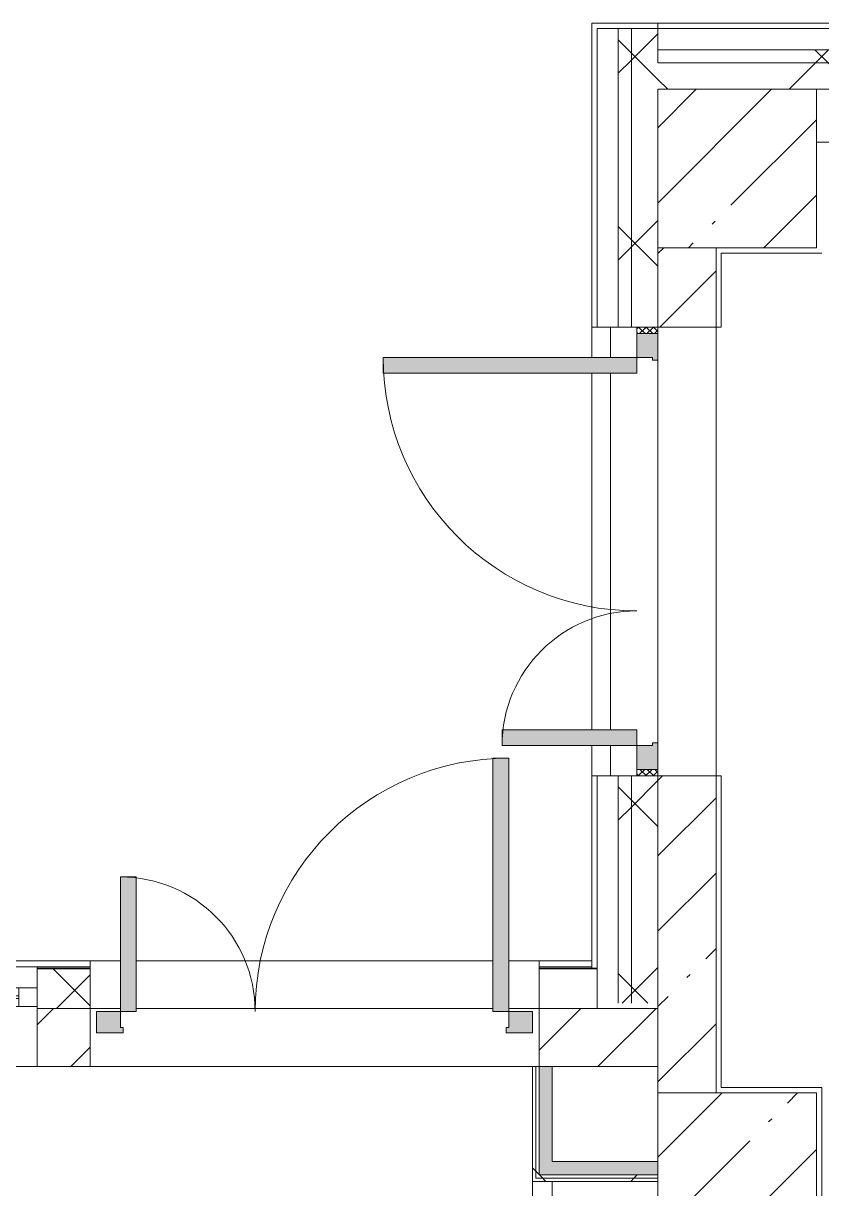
# Model space of a CAD drawing. Header units: millimetres. Extents: x -4185 to 186529, y -8553 to 29097.
# Drawn here: x 99276 to 102299, y 22937 to 27350 of the extents above; entities that cross this region are included whole.
import ezdxf

# ---------------------------------------------------------------- set-up
doc = ezdxf.new("R2010")
doc.units = ezdxf.units.MM
for name, color, linetype, lineweight, true_color in [('A-DOOR-3', 7, 'Continuous', 5, 0xaaaaaa), ('A-DOOR-4', 7, 'Continuous', 5, 0xe2e2e2), ('A-DOOR-FRAM-3', 7, 'Continuous', 5, 0xaaaaaa), ('A-FLOR-1', 7, 'Continuous', 5, 0xaaaaaa), ('A-WALL-4', 7, 'Continuous', 5, 0x737373), ('I-WALL-2', 7, 'Continuous', 9, 0xe7e7e7)]:
    doc.layers.add(name, color=color, linetype=linetype, lineweight=lineweight, true_color=true_color)
for name, color, linetype, lineweight in [('A-GLAZ-2', 7, 'Continuous', 5), ('A-WALL', 7, 'Continuous', 9), ('A-WALL-2', 7, 'Continuous', 5), ('I-WALL-3', 7, 'Continuous', 5), ('S-COLS-2', 7, 'Continuous', 5), ('S-STRS-MBND-2', 7, 'Continuous', 5)]:
    doc.layers.add(name, color=color, linetype=linetype, lineweight=lineweight)
pattern_1 = [(45, (59518.7, 0), (-353.5534, 353.5534), []), (135, (59518.7, 0), (-353.5534, -353.5534), [])]
pattern_2 = [(45, (59518.7, 0), (-285.123, 285.123), []), (45, (59803.8, 0), (-285.123, 285.123), [504.031, -100.806, 16.764, -84.042])]
pattern_3 = [(45, (59518.7, 0), (-530.33, 530.33), []), (135, (59518.7, 0), (-530.33, -530.33), [])]

# ---------------------------------------------------------------- blocks, each defined once
blk = doc.blocks.new('BSC_Колонна _Прямоугольная - 600х600-V165-1_10_1_птичка')
at = {"layer": 'S-COLS-2'}
h = blk.add_hatch(dxfattribs=at)
h.set_pattern_fill('FP_131', color=256, style=0, pattern_type=2)
h.set_pattern_definition([(45, (-42460, -26800), (-285.123, 285.123), []), (45, (-42174.88, -26800), (-285.123, 285.123), [504.031, -100.806, 16.764, -84.042])])
h.paths.add_polyline_path([(-60, -300), (300, -300), (300, 300), (-300, 300), (-300, -300), (-80, -300)])
for p, q in [((300, 300), (-300, 300)), ((-300, 300), (-300, -300)), ((300, -300), (300, 300)), ((-300, -300), (300, -300))]:
    blk.add_line(p, q, dxfattribs=at)
blk = doc.blocks.new('BSC_Колонна _Прямоугольная - 600х600-V169-1_10_1_птичка')
at = {"layer": 'S-COLS-2'}
h = blk.add_hatch(dxfattribs=at)
h.set_pattern_fill('FP_137', color=256, style=0, pattern_type=2)
h.set_pattern_definition([(45, (-42460, -23000), (-285.123, 285.123), []), (45, (-42174.88, -23000), (-285.123, 285.123), [504.031, -100.806, 16.764, -84.042])])
h.paths.add_polyline_path([(300, -300), (300, 300), (-300, 300), (-300, -300), (172.1, -300)])
for p, q in [((300, 300), (-300, 300)), ((-300, 300), (-300, -300)), ((300, -300), (300, 300)), ((-300, -300), (300, -300))]:
    blk.add_line(p, q, dxfattribs=at)
blk = doc.blocks.new('110_Дверь_СКБ_2Ст_Наружная - ДН-1_л__ Двухстворчатая 1350 х3200 _ЛК_ в свету с верхним остеклением 2-22448815-1_10_1_птичка')
at = {"layer": 'A-DOOR-4'}
for points in [[(754.5, -91), (754.5, 869), (694.5, 869), (694.5, -91)], [(-655.5, -91), (-655.5, 419), (-715.5, 419), (-715.5, -91)]]:
    blk.add_hatch(color=256, dxfattribs=at).paths.add_polyline_path(points)
h = blk.add_hatch(color=256, dxfattribs=at)
h.paths.add_polyline_path([(754.5, -171), (844.5, -171), (844.5, -91), (754.5, -91), (754.5, -151), (744.5, -151), (744.5, -171)])
h.paths.add_polyline_path([(-715.5, -171), (-705.5, -171), (-705.5, -151), (-715.5, -151), (-715.5, -91), (-805.5, -91), (-805.5, -171)])
at = {"layer": 'A-DOOR-3'}
for p, q in [((754.5, 869), (694.5, 869)), ((694.5, 869), (694.5, -91)), ((754.5, -91), (754.5, 869)), ((-715.5, 419), (-715.5, -91)), ((-655.5, 419), (-715.5, 419)), ((-655.5, -91), (-655.5, 419)), ((-715.5, -91), (-655.5, -91)), ((694.5, -91), (754.5, -91))]:
    blk.add_line(p, q, dxfattribs=at)
for centre, radius, start, end in [((754.5, -91), 960, 90, 180), ((-715.5, -91), 510, 0, 90)]:
    blk.add_arc(centre, radius, start, end, dxfattribs=at)
at = {"layer": 'A-DOOR-FRAM-3'}
for p, q in [((-715.5, -91), (-805.5, -91)), ((-805.5, -91), (-805.5, -171)), ((-715.5, -151), (-715.5, -91)), ((754.5, -91), (754.5, -151)), ((844.5, -91), (754.5, -91)), ((844.5, -171), (844.5, -91)), ((-805.5, -171), (-705.5, -171)), ((-705.5, -151), (-715.5, -151)), ((-705.5, -171), (-705.5, -151)), ((754.5, -151), (744.5, -151)), ((744.5, -151), (744.5, -171)), ((744.5, -171), (844.5, -171))]:
    blk.add_line(p, q, dxfattribs=at)
blk = doc.blocks.new('120_Окно_СКБ_1Ст - 120_Окно_СКБ_1Ст 900х2500_h_ глухое-23537403-1_10_1_птичка')
at = {"layer": 'A-GLAZ-2'}
for p, q in [((-450, -67), (-450, 3)), ((-450, 3), (-380, 3)), ((450, 3), (-450, 3)), ((-380, 3), (-380, -67)), ((380, -67), (380, 3)), ((380, 3), (450, 3)), ((450, 3), (450, -67)), ((380, -27), (-380, -27)), ((380, -37), (-380, -37)), ((-380, -67), (-450, -67)), ((-450, -67), (450, -67)), ((450, -67), (380, -67))]:
    blk.add_line(p, q, dxfattribs=at)
blk = doc.blocks.new('110_Дверь_СКБ_2Ст_Наружная - ДН-1_л__ Двухстворчатая 1350 х3200 _ЛК_ в свету с верхним остеклением EI30-23529464-1_10_1_птичка')
at = {"layer": 'A-DOOR-3'}
h = blk.add_hatch(dxfattribs=at)
h.set_pattern_fill('FP_190', color=256, style=0, pattern_type=2)
h.set_pattern_definition([(135, (1451.41, 189.685), (-14.14214, -14.14214), []), (225, (1451.41, 189.685), (14.14214, -14.14214), [])])
h.paths.add_polyline_path([(844.5, -125), (869.5, -125), (869.5, -45), (844.5, -45), (844.5, -105)])
at = {"layer": 'A-DOOR-4'}
for points in [[(694.5, 105), (694.5, -45), (754.5, -45), (754.5, 915), (694.5, 915), (694.5, 125)], [(-715.5, -25), (-715.5, -45), (-655.5, -45), (-655.5, 465), (-715.5, 465), (-715.5, 12.4)]]:
    blk.add_hatch(color=256, dxfattribs=at).paths.add_polyline_path(points)
h = blk.add_hatch(color=256, dxfattribs=at)
h.paths.add_polyline_path([(-805.5, -125), (-705.5, -125), (-705.5, -105), (-715.5, -105), (-715.5, -45), (-805.5, -45)])
h.paths.add_polyline_path([(744.5, -125), (844.5, -125), (844.5, -45), (754.5, -45), (754.5, -105), (744.5, -105)])
at = {"layer": 'A-DOOR-FRAM-3'}
h = blk.add_hatch(dxfattribs=at)
h.set_pattern_fill('FP_191', color=256, style=0, pattern_type=2)
h.set_pattern_definition([(45, (-671.384, 189.685), (-14.1421, 14.1421), []), (135, (-671.384, 189.685), (-14.1421, -14.1421), [])])
h.paths.add_polyline_path([(-830.5, -45), (-830.5, -125), (-805.5, -125), (-805.5, -45)])
at = {"layer": 'A-DOOR-3'}
for p, q in [((754.5, 915), (694.5, 915)), ((694.5, 915), (694.5, -45)), ((754.5, -45), (754.5, 915)), ((-715.5, 465), (-715.5, -45)), ((-655.5, 465), (-715.5, 465)), ((-655.5, -45), (-655.5, 465)), ((-715.5, -45), (-655.5, -45)), ((694.5, -45), (754.5, -45))]:
    blk.add_line(p, q, dxfattribs=at)
for centre, radius, start, end in [((754.5, -45), 960, 90, 180), ((-715.5, -45), 510, 0, 90)]:
    blk.add_arc(centre, radius, start, end, dxfattribs=at)
at = {"layer": 'A-DOOR-FRAM-3'}
for p, q in [((-805.5, -45), (-830.5, -45)), ((-830.5, -45), (-830.5, -125)), ((-715.5, -45), (-805.5, -45)), ((-805.5, -45), (-805.5, -125)), ((-805.5, -125), (-805.5, -45)), ((-715.5, -105), (-715.5, -45)), ((754.5, -45), (754.5, -105)), ((844.5, -45), (754.5, -45)), ((844.5, -125), (844.5, -45)), ((869.5, -45), (844.5, -45)), ((844.5, -45), (844.5, -125)), ((869.5, -125), (869.5, -45)), ((-830.5, -125), (-805.5, -125)), ((-805.5, -125), (-705.5, -125)), ((-705.5, -105), (-715.5, -105)), ((-705.5, -125), (-705.5, -105)), ((754.5, -105), (744.5, -105)), ((744.5, -105), (744.5, -125)), ((744.5, -125), (844.5, -125)), ((844.5, -125), (869.5, -125))]:
    blk.add_line(p, q, dxfattribs=at)
blk = doc.blocks.new('Зашивка приборов отопления6 - Зашивка приборов отопления-33276534-1_10_1_птичка')
at = {"layer": 'A-WALL-2'}
for p, q in [((75235, 535), (73684.6, 535)), ((73684.6, 535), (73684.6, 460)), ((73684.6, 460), (73684.6, 60)), ((73684.6, 460), (75235, 460)), ((75235, 460), (73685, 460)), ((73685, 460), (73685, 60))]:
    blk.add_line(p, q, dxfattribs=at)

msp = doc.modelspace()

# ---------------------------------------------------------------- hatches: boundary and pattern name
at = {"layer": 'A-WALL-2'}
h = msp.add_hatch(dxfattribs=at)
h.set_pattern_fill('FP_109', color=256, style=0, pattern_type=2)
h.set_pattern_definition(pattern_1)
h.paths.add_polyline_path([(101528.7, 23639.7), (101578.7, 23641.9), (101578.7, 24500), (101528.7, 24500), (101528.7, 23640.3)])
h.paths.add_polyline_path([(101578.7, 26200), (101578.7, 27330), (101528.7, 27330), (101528.7, 26200), (101568.7, 26200)])
h = msp.add_hatch(dxfattribs=at)
h.set_pattern_fill('FP_109', color=256, style=0, pattern_type=2)
h.set_pattern_definition(pattern_1)
h.paths.add_polyline_path([(101658.9, 23639.7), (101678.7, 23641.9), (101678.7, 24500), (101578.7, 24500), (101578.7, 23639.7), (101657.9, 23639.7)])
h.paths.add_polyline_path([(101598.7, 26200), (101678.7, 26200), (101678.7, 27330), (101578.7, 27330), (101578.7, 26200)])
h = msp.add_hatch(dxfattribs=at)
h.set_pattern_fill('FP_109', color=256, style=0, pattern_type=2)
h.set_pattern_definition(pattern_1)
h.paths.add_polyline_path([(142943.8, 27200), (144488.7, 27200), (144488.7, 27250), (139868.7, 27250), (139868.7, 27200), (142743.8, 27200)])
h.paths.add_polyline_path([(130328.7, 27200), (130328.7, 27250), (127728.7, 27250), (127728.7, 27200), (129828.7, 27200)])
h.paths.add_polyline_path([(126278.7, 27200), (126628.7, 27200), (126628.7, 27250), (125678.7, 27250), (125678.7, 27200)])
h.paths.add_polyline_path([(132428.7, 27200), (133768.7, 27200), (133768.7, 27250), (132428.7, 27250), (132428.7, 27210)])
h.paths.add_polyline_path([(136768.7, 27200), (136768.7, 27250), (135868.7, 27250), (135868.7, 27200), (136268.7, 27200)])
h.paths.add_polyline_path([(117223.7, 27200), (117223.7, 27250), (116378.7, 27250), (116378.7, 27200)])
h.paths.add_polyline_path([(119810.8, 27200), (120578.7, 27200), (120578.7, 27250), (119523.7, 27250), (119523.7, 27200)])
h.paths.add_polyline_path([(108278.7, 27200), (108278.7, 27250), (107178.7, 27250), (107178.7, 27200), (107678.7, 27200)])
h.paths.add_polyline_path([(114278.7, 27200), (114278.7, 27250), (113378.7, 27250), (113378.7, 27200), (114233.9, 27200)])
h.paths.add_polyline_path([(111278.7, 27200), (111278.7, 27250), (110378.7, 27250), (110378.7, 27200)])
h.paths.add_polyline_path([(104078.7, 27200), (104078.7, 27250), (101678.7, 27250), (101678.7, 27200), (103080.2, 27200)])
h = msp.add_hatch(dxfattribs=at)
h.set_pattern_fill('FP_109', color=256, style=0, pattern_type=2)
h.set_pattern_definition(pattern_1)
h.paths.add_polyline_path([(102278.7, 27100), (104078.7, 27100), (104078.7, 27200), (101678.7, 27200), (101678.7, 27100)])
h.paths.add_polyline_path([(120278.7, 27100), (120578.7, 27100), (120578.7, 27200), (119523.7, 27200), (119523.7, 27100), (119810.8, 27100)])
h.paths.add_polyline_path([(143618.7, 27100), (144488.7, 27100), (144484.1, 27200), (139868.7, 27198.1), (139868.7, 27100), (142943.8, 27100)])
h.paths.add_polyline_path([(110918.7, 27100), (111278.7, 27100), (111278.7, 27200), (110378.7, 27200), (110378.7, 27100)])
h.paths.add_polyline_path([(113378.7, 27100), (114278.7, 27100), (114278.7, 27200), (113378.7, 27200), (113378.7, 27140)])
h.paths.add_polyline_path([(107378.7, 27100), (108278.7, 27100), (108278.7, 27200), (107178.7, 27200), (107178.7, 27100)])
h.paths.add_polyline_path([(126596.7, 27100), (126596.7, 27102), (126596.7, 27110), (126628.7, 27110), (126628.7, 27200), (125678.7, 27200), (125678.7, 27100), (126578.7, 27100)])
h.paths.add_polyline_path([(117223.7, 27100), (117223.7, 27200), (116378.7, 27200), (116378.7, 27100), (116868.7, 27100)])
h.paths.add_polyline_path([(136268.7, 27100), (136768.7, 27100), (136768.7, 27200), (135868.7, 27200), (135868.7, 27100)])
h.paths.add_polyline_path([(127760.7, 27100), (130328.7, 27100), (130328.7, 27200), (127728.7, 27200), (127728.7, 27110), (127760.7, 27110), (127760.7, 27102), (127728.7, 27100)])
h.paths.add_polyline_path([(133058.7, 27100), (133768.7, 27100), (133768.7, 27200), (132428.7, 27200), (132428.7, 27100)])
h = msp.add_hatch(dxfattribs=at)
h.set_pattern_fill('FP_91', color=256, style=0, pattern_type=2)
h.set_pattern_definition([(135, (59518.68, 0), (-176.7767, -176.7767), [])])
h.paths.add_polyline_path([(116868.7, 26900), (117223.7, 26900), (117223.7, 27100), (116378.7, 27100), (116378.7, 26900)])
h.paths.add_polyline_path([(102278.7, 26900), (104078.7, 26900), (104078.7, 27100), (102278.7, 27100), (102278.7, 27061.4)])
h.paths.add_polyline_path([(110516, 26900), (111278.7, 26900), (111278.7, 27100), (110378.7, 27100), (110378.7, 26900)])
h.paths.add_polyline_path([(113378.7, 26900), (113678.7, 26900), (113678.7, 27100), (113378.7, 27100), (113378.7, 26969.4)])
h.paths.add_polyline_path([(140168.7, 26900), (140168.7, 27100), (139868.7, 27100), (139868.7, 26900)])
h.paths.add_polyline_path([(120278.7, 26900), (120578.7, 26900), (120578.7, 27100), (120278.7, 27100), (120278.7, 26953.9)])
h.paths.add_polyline_path([(136268.7, 26900), (136268.7, 27100), (135868.7, 27100), (135868.7, 26900), (135946.9, 26900)])
h.paths.add_polyline_path([(126578.7, 26900), (126578.7, 27100), (126278.7, 27100), (126278.7, 26900)])
h.paths.add_polyline_path([(119523.7, 26900), (119678.7, 26900), (119678.7, 27100), (119523.7, 27100), (119523.7, 26936.5)])
h.paths.add_polyline_path([(127724.7, 26900), (129828.7, 26900), (129828.7, 27100), (127724.7, 27100), (127724.7, 27091.3)])
h.paths.add_polyline_path([(133768.7, 26900), (133768.7, 27100), (133558.7, 27100), (133558.7, 26900)])
h.paths.add_polyline_path([(133058.7, 26900), (133058.7, 27100), (132428.7, 27100), (132428.7, 26900)])
h.paths.add_polyline_path([(107178.7, 26900), (107678.7, 26900), (107678.7, 27100), (107178.7, 27100), (107178.7, 27079.6)])
h = msp.add_hatch(dxfattribs=at)
h.set_pattern_fill('FP_109', color=256, style=0, pattern_type=2)
h.set_pattern_definition(pattern_1)
h.paths.add_polyline_path([(98058.2, 23620), (98428.7, 23620), (98428.7, 23769.7), (98008.7, 23769.7), (98011, 23620)])
h.paths.add_polyline_path([(99328.7, 23620), (99528.7, 23620), (99528.7, 23769.7), (99328.7, 23769.7), (99328.7, 23627.7)])
h.paths.add_polyline_path([(101428.7, 23620), (101448.7, 23620), (101448.7, 23769.7), (101228.7, 23769.7), (101228.7, 23620), (101278.7, 23620)])
at = {"layer": 'I-WALL-2'}
for points in [[(101228.7, 22990), (101278.7, 22990), (101278.7, 23400), (101228.7, 23400), (101228.7, 23067)], [(101572.3, 22990), (101678.7, 22990), (101678.7, 23040), (101278.7, 23040), (101278.7, 22990), (101527.3, 22990)]]:
    msp.add_hatch(color=256, dxfattribs=at).paths.add_polyline_path(points)
at = {"layer": 'I-WALL-3'}
h = msp.add_hatch(dxfattribs=at)
h.set_pattern_fill('FP_90', color=256, style=0, pattern_type=2)
h.set_pattern_definition(pattern_2)
h.paths.add_polyline_path([(101808.1, 23300), (101898.7, 23300), (101898.7, 24500), (101678.7, 24500), (101678.7, 23300), (101686, 23300)])
h.paths.add_polyline_path([(101898.7, 26200), (101898.7, 26500), (101678.7, 26500), (101678.7, 26200), (101714.8, 26200)])
h = msp.add_hatch(dxfattribs=at)
h.set_pattern_fill('FP_90', color=256, style=0, pattern_type=2)
h.set_pattern_definition(pattern_2)
h.paths.add_polyline_path([(101228.7, 23400), (101678.7, 23400), (101673.6, 23620), (101228.7, 23619.7)])
h.paths.add_polyline_path([(99528.7, 23400), (99528.7, 23620), (99328.7, 23619.7), (99328.7, 23400), (99362.3, 23400)])
h.paths.add_polyline_path([(98278.7, 23400), (98428.7, 23400), (98428.7, 23620), (98058.7, 23619.7), (98058.7, 23420.3), (98278.7, 23420.3)])
h = msp.add_hatch(dxfattribs=at)
h.set_pattern_fill('FP_201', color=256, style=0, pattern_type=2)
h.set_pattern_definition(pattern_3)
h.paths.add_polyline_path([(101216.2, 22965), (101216.2, 23400), (101203.7, 23400), (101203.7, 22965)])
h = msp.add_hatch(dxfattribs=at)
h.set_pattern_fill('FP_201', color=256, style=0, pattern_type=2)
h.set_pattern_definition(pattern_3)
h.paths.add_polyline_path([(101216.2, 22977.5), (101228.7, 22977.5), (101228.7, 23400), (101216.2, 23400)])
h = msp.add_hatch(dxfattribs=at)
h.set_pattern_fill('FP_201', color=256, style=0, pattern_type=2)
h.set_pattern_definition(pattern_3)
h.paths.add_polyline_path([(101581.5, 22965), (101678.7, 22965), (101678.7, 22977.5), (101216.2, 22975), (101221.3, 22965), (101579.4, 22965)])
h = msp.add_hatch(dxfattribs=at)
h.set_pattern_fill('FP_201', color=256, style=0, pattern_type=2)
h.set_pattern_definition(pattern_3)
h.paths.add_polyline_path([(101678.7, 22977.5), (101678.7, 22990), (101228.7, 22990), (101228.7, 22977.5), (101576.9, 22977.5)])

# ---------------------------------------------------------------- linework, layer by layer
at = {"layer": 'A-FLOR-1'}
for p, q in [((102298.7, 26480), (101918.7, 26480)), ((101918.7, 26480), (101918.7, 26200)), ((101428.7, 26200), (101428.7, 26085)), ((101918.7, 26200), (101898.7, 26200)), ((101428.7, 26025), (101428.7, 24675)), ((101428.7, 24615), (101428.7, 24500)), ((101898.7, 24500), (101918.7, 24500)), ((101918.7, 24500), (101918.7, 23320)), ((101918.7, 23320), (102298.7, 23320)), ((102298.7, 23320), (102298.7, 22100))]:
    msp.add_line(p, q, dxfattribs=at)
at = {"layer": 'A-WALL'}
for p, q in [((101448.7, 27330), (101678.7, 27330)), ((101448.7, 27330), (101448.7, 26200)), ((101528.7, 27330), (101528.7, 26200)), ((101578.7, 27330), (101578.7, 26200)), ((101678.7, 27350), (101678.7, 27200)), ((104078.7, 27330), (101678.7, 27330)), ((104078.7, 27250), (101678.7, 27250)), ((104078.7, 27200), (101678.7, 27200)), ((104078.7, 27100), (102278.7, 27100)), ((102278.7, 27100), (104078.7, 27100)), ((101678.7, 26200), (101678.7, 26500)), ((101448.7, 24500), (101448.7, 23639.7)), ((101528.7, 24500), (101528.7, 23639.7)), ((101578.7, 24500), (101578.7, 23639.7)), ((101678.7, 23639.7), (101678.7, 24500)), ((99528.7, 23772.7), (99328.7, 23772.7)), ((99528.7, 23769.7), (99328.7, 23769.7)), ((101448.7, 23772.7), (101228.7, 23772.7)), ((101448.7, 23769.7), (101228.7, 23769.7)), ((101428.7, 23772.7), (101428.7, 23777.7)), ((99328.7, 23620), (99528.7, 23620)), ((101228.7, 23620), (101428.7, 23620)), ((101428.7, 23620), (101428.7, 23619.7)), ((101428.7, 23619.7), (101448.7, 23619.7)), ((101216.2, 22977.5), (101216.2, 23400)), ((101278.7, 23400), (101228.7, 23400)), ((101228.7, 22990), (101228.7, 23400)), ((101678.7, 22977.5), (101216.2, 22977.5)), ((101678.7, 22990), (101228.7, 22990))]:
    msp.add_line(p, q, dxfattribs=at)
at = {"layer": 'A-WALL-2'}
for p, q in [((101678.7, 27350), (101428.7, 27350)), ((101428.7, 27350), (101428.7, 26200)), ((101678.7, 27350), (111278.7, 27350)), ((102278.7, 26900), (104078.7, 26900)), ((101428.7, 26200), (101598.7, 26200)), ((101498.7, 26085), (101498.7, 26200)), ((101678.7, 26075), (101678.7, 24625)), ((101498.7, 24675), (101498.7, 26025)), ((101498.7, 24500), (101498.7, 24615)), ((101598.7, 24500), (101428.7, 24500)), ((101428.7, 24500), (101428.7, 23777.7)), ((99528.7, 23620), (99528.7, 23799.7)), ((99528.7, 23799.7), (99643.7, 23799.7)), ((99703.7, 23799.7), (101053.7, 23799.7)), ((101113.7, 23799.7), (101429.3, 23799.7)), ((101228.7, 23799.7), (101228.7, 23620)), ((98428.7, 23777.7), (99528.7, 23777.7)), ((99328.7, 23777.7), (99328.7, 23620)), ((101428.7, 23777.7), (101228.7, 23777.7)), ((99643.7, 23619.7), (99528.7, 23619.7)), ((101053.7, 23619.7), (99703.7, 23619.7)), ((101228.7, 23619.7), (101113.7, 23619.7)), ((101448.7, 23639.7), (101448.7, 23619.7)), ((101448.7, 23619.7), (101678.7, 23619.7))]:
    msp.add_line(p, q, dxfattribs=at)
at = {"layer": 'A-WALL-4'}
msp.add_line((93378.7, 23799.7), (99528.7, 23799.7), dxfattribs=at)
at = {"layer": 'I-WALL-3'}
for p, q in [((101898.7, 26500), (101898.7, 23300)), ((101678.7, 26200), (101898.7, 26200)), ((101898.7, 24500), (101678.7, 24500)), ((99328.7, 23620), (99328.7, 23400)), ((99528.7, 23400), (99528.7, 23620)), ((99528.7, 23620), (99643.7, 23620)), ((99703.7, 23620), (101053.7, 23620)), ((101113.7, 23620), (101228.7, 23620)), ((101228.7, 23620), (101228.7, 23400)), ((101678.7, 23620), (101428.7, 23620)), ((101678.7, 23639.7), (101678.7, 23300)), ((101228.7, 23400), (98058.7, 23400)), ((101203.7, 23400), (101203.7, 22965)), ((101278.7, 23400), (101678.7, 23400)), ((101278.7, 23040), (101278.7, 23400)), ((101678.7, 23040), (101278.7, 23040)), ((101203.7, 22965), (101678.7, 22965))]:
    msp.add_line(p, q, dxfattribs=at)
at = {"layer": 'S-STRS-MBND-2'}
for p, q in [((101678.7, 23400), (98278.7, 23400)), ((101678.7, 20600), (101678.7, 23400))]:
    msp.add_line(p, q, dxfattribs=at)

# ---------------------------------------------------------------- block references
at = {"layer": 'A-DOOR-3', "rotation": 89.9999999999999}
msp.add_blockref('110_Дверь_СКБ_2Ст_Наружная - ДН-1_л__ Двухстворчатая 1350 х3200 _ЛК_ в свету с верхним остеклением EI30-23529464-1_10_1_птичка', (101553.7, 25330.5), dxfattribs=at)
at = {"layer": 'A-DOOR-3'}
msp.add_blockref('110_Дверь_СКБ_2Ст_Наружная - ДН-1_л__ Двухстворчатая 1350 х3200 _ЛК_ в свету с верхним остеклением 2-22448815-1_10_1_птичка', (100359.2, 23698.7), dxfattribs=at)
at = {"layer": 'A-GLAZ-2'}
msp.add_blockref('120_Окно_СКБ_1Ст - 120_Окно_СКБ_1Ст 900х2500_h_ глухое-23537403-1_10_1_птичка', (98878.7, 23694.7), dxfattribs=at)
at = {"layer": 'A-WALL-2', "rotation": 89.9999999999998}
msp.add_blockref('Зашивка приборов отопления6 - Зашивка приборов отопления-33276534-1_10_1_птичка', (101738.7, -52270), dxfattribs=at)
at = {"layer": 'S-COLS-2'}
for name, p in [('BSC_Колонна _Прямоугольная - 600х600-V165-1_10_1_птичка', (101978.7, 26800)), ('BSC_Колонна _Прямоугольная - 600х600-V169-1_10_1_птичка', (101978.7, 23000))]:
    msp.add_blockref(name, p, dxfattribs=at)

doc.saveas('drawing.dxf')
